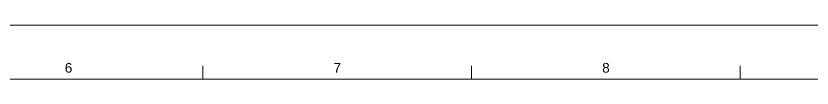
# Paper-space layout 'A722' of a CAD drawing. Header units: millimetres. Extents: x 0 to 593, y 0 to 419.
# Drawn here: x 296.2 to 444.4, y 408.3 to 418.5 of the extents above; entities that cross this region are included whole.
import ezdxf
from ezdxf.enums import TextEntityAlignment as Align

# ---------------------------------------------------------------- set-up
doc = ezdxf.new("R2010")
doc.units = ezdxf.units.MM
for name, color, linetype, lineweight in [('A-ANNO-DIMS', 81, 'Continuous', 18), ('G-ANNO-TEXT', 3, 'Continuous', 18), ('G-ANNO-TTLB', 3, 'Continuous', 18)]:
    doc.layers.add(name, color=color, linetype=linetype, lineweight=lineweight)
doc.layers.add('G-ANNO-NPLT', color=210, linetype='Continuous', lineweight=18, plot=False)
doc.styles.add('ARIAL', font='arial.ttf')

# ---------------------------------------------------------------- blocks, each defined once
blk = doc.blocks.new('1')
at = {"layer": 'G-ANNO-TTLB'}
blk.add_line((582.41, 408.41), (25, 408.41), dxfattribs=at)
at = {"layer": 'G-ANNO-TTLB', "const_width": 0.18, "flags": 128}
for points in [[(331, 410.91), (331, 408.41)], [(381, 410.91), (381, 408.41)], [(431, 410.91), (431, 408.41)]]:
    blk.add_lwpolyline(points, dxfattribs=at)
at = {"layer": 'G-ANNO-TEXT', "style": 'ARIAL'}
for s, p in [('6', (306, 410.49)), ('7', (356, 410.49)), ('8', (406, 410.49))]:
    blk.add_text(s, height=1.8, dxfattribs=at).set_placement(p, align=Align.MIDDLE_CENTER)

psp = doc.layouts.new('A722')

# ---------------------------------------------------------------- linework, layer by layer
at = {"layer": 'G-ANNO-NPLT', "const_width": 0.18}
psp.add_lwpolyline([(592.41, 418.41), (0, 418.41)], dxfattribs=at)

# ---------------------------------------------------------------- block references
at = {"layer": 'A-ANNO-DIMS'}
psp.add_blockref('1', (0, 0), dxfattribs=at)

doc.saveas('drawing.dxf')
